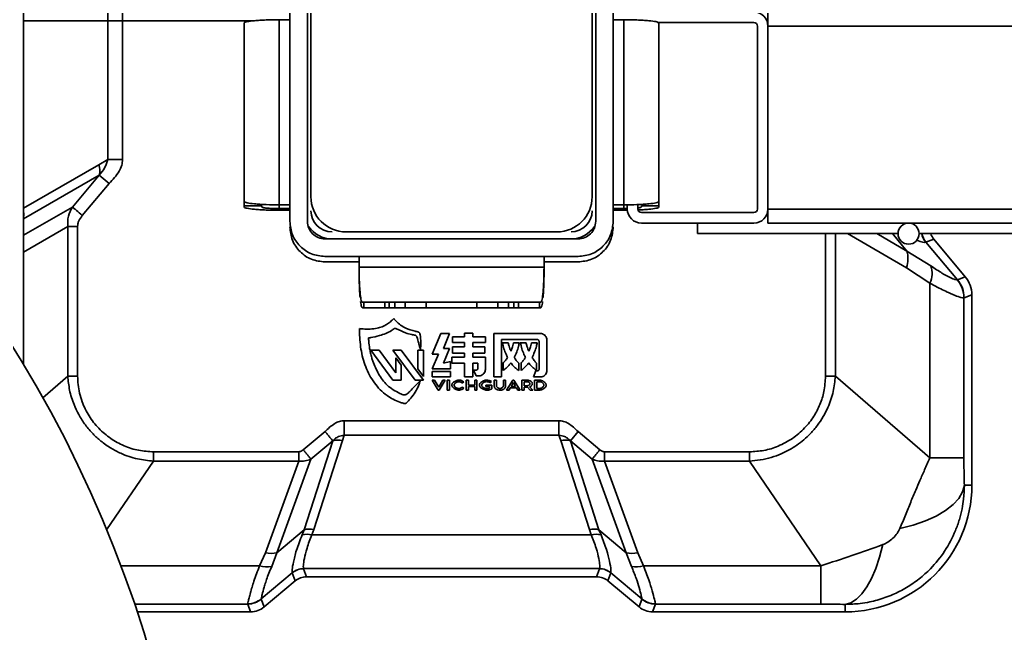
# Model space of a CAD drawing. Header units: millimetres. Extents: x 0 to 420, y 0 to 297.
# Drawn here: x 286.312 to 287.713, y 150.262 to 151.134 of the extents above; entities that cross this region are included whole.
import ezdxf

# ---------------------------------------------------------------- set-up
doc = ezdxf.new("R2010")
doc.units = ezdxf.units.MM

msp = doc.modelspace()

# ---------------------------------------------------------------- linework, layer by layer
at = {"color": 7, "linetype": 'Continuous', "lineweight": 35}
for p, q in [((286.317, 151.4649), (286.317, 150.6436)), ((286.6957, 150.8472), (286.6957, 151.4172)), ((286.7207, 151.4172), (286.7207, 150.8472)), ((287.1307, 151.4172), (287.1307, 150.8472)), ((287.1557, 151.4172), (287.1557, 150.8472)), ((286.7257, 151.3822), (286.7257, 150.8822)), ((287.1257, 150.8822), (287.1257, 151.3822)), ((286.437, 151.3292), (286.437, 151.1322)), ((286.4579, 151.3292), (286.4579, 151.1322)), ((287.3757, 151.1247), (287.3757, 151.1447)), ((286.317, 151.1322), (286.437, 151.1322)), ((286.437, 151.1322), (286.317, 151.1322)), ((286.437, 151.1322), (286.437, 150.9352)), ((286.437, 151.1322), (286.4579, 151.1322)), ((286.4579, 151.1322), (286.437, 151.1322)), ((286.4579, 151.1322), (286.4579, 150.9352)), ((286.6441, 151.1322), (286.4579, 151.1322)), ((286.4579, 151.1322), (286.6441, 151.1322)), ((286.6807, 150.8707), (286.6807, 151.1337)), ((286.6807, 151.1337), (286.6957, 151.1337)), ((287.1707, 151.1337), (287.1557, 151.1337)), ((287.1707, 151.1337), (287.1707, 150.8707)), ((287.3557, 151.1297), (287.2184, 151.1297)), ((287.3757, 151.1322), (287.3743, 151.1322)), ((287.3743, 151.1322), (287.3757, 151.1322)), ((286.6307, 151.1291), (286.6307, 150.8753)), ((287.2207, 150.8753), (287.2207, 151.1291)), ((287.3607, 150.8647), (287.3607, 151.1247)), ((287.3757, 150.8647), (287.3757, 151.1247)), ((291.9757, 151.1247), (287.3757, 151.1247)), ((287.3757, 150.8647), (287.3757, 151.1247)), ((286.4241, 150.9277), (286.437, 150.9352)), ((286.4579, 150.9352), (286.437, 150.9352)), ((286.317, 150.8659), (286.4241, 150.9277)), ((286.4245, 150.9128), (286.317, 150.8508)), ((286.4245, 150.9128), (286.3864, 150.8675)), ((286.4387, 150.9009), (286.4245, 150.9128)), ((286.4387, 150.9009), (286.4006, 150.8556)), ((286.3864, 150.8675), (286.317, 150.8275)), ((286.6307, 150.8694), (286.6307, 150.8753)), ((286.6557, 150.8694), (286.6307, 150.8694)), ((286.6307, 150.8676), (286.6307, 150.8694)), ((286.6557, 150.8694), (286.6557, 150.8676)), ((286.6807, 150.8707), (286.6957, 150.8707)), ((286.6807, 150.8653), (286.6807, 150.8707)), ((286.6807, 150.8653), (286.6957, 150.8653)), ((286.6807, 150.863), (286.6957, 150.863)), ((287.1707, 150.8707), (287.1557, 150.8707)), ((287.1707, 150.8653), (287.1557, 150.8653)), ((287.1707, 150.863), (287.1557, 150.863)), ((287.1707, 150.8707), (287.1707, 150.8653)), ((287.1707, 150.8653), (287.176, 150.8653)), ((287.1761, 150.863), (287.1707, 150.863)), ((287.1757, 150.8708), (287.1757, 150.8647)), ((287.1907, 150.8711), (287.1907, 150.8647)), ((287.2207, 150.8694), (287.1957, 150.8694)), ((287.1957, 150.8676), (287.1957, 150.8694)), ((287.2207, 150.8753), (287.2207, 150.8694)), ((287.2207, 150.8694), (287.2207, 150.8676)), ((291.9757, 150.8647), (287.3757, 150.8647)), ((287.3757, 150.8447), (287.3757, 150.8647)), ((287.1957, 150.8597), (287.3557, 150.8597)), ((287.3757, 150.8597), (287.3751, 150.8597)), ((286.3799, 150.8396), (286.317, 150.8033)), ((286.3799, 150.8396), (286.3799, 150.6271)), ((286.3939, 150.8396), (286.3799, 150.8396)), ((286.3939, 150.8396), (286.3939, 150.6271)), ((287.1957, 150.8447), (287.3557, 150.8447)), ((287.2757, 150.8447), (287.2757, 150.8297)), ((291.9757, 150.8447), (287.3757, 150.8447)), ((286.7457, 150.8222), (287.1057, 150.8222)), ((286.7757, 150.8322), (287.0757, 150.8322)), ((287.2757, 150.8297), (287.5607, 150.8297)), ((287.4576, 150.6271), (287.4576, 150.8297)), ((287.4716, 150.6271), (287.4716, 150.8297)), ((287.4889, 150.8297), (287.5728, 150.7812)), ((287.5733, 150.805), (287.5306, 150.8297)), ((287.5526, 150.8297), (287.5733, 150.805)), ((287.5907, 150.8297), (287.7607, 150.8297)), ((287.6116, 150.8217), (287.6004, 150.8176)), ((287.6564, 150.7683), (287.6116, 150.8217)), ((287.6004, 150.8176), (287.6, 150.8174)), ((287.6452, 150.7642), (287.6004, 150.8176)), ((287.1057, 150.7972), (286.7457, 150.7972)), ((286.7942, 150.7822), (286.7942, 150.7972)), ((287.0572, 150.7822), (287.0572, 150.7972)), ((287.5733, 150.805), (287.6075, 150.7839)), ((286.7457, 150.7894), (286.7942, 150.7894)), ((287.0572, 150.7822), (286.7942, 150.7822)), ((287.0572, 150.7894), (287.1057, 150.7894)), ((287.0573, 150.7744), (287.0573, 150.7894)), ((287.606, 150.7593), (287.5728, 150.7812)), ((286.7943, 150.7744), (286.7943, 150.7768)), ((287.6564, 150.7683), (287.6452, 150.7642)), ((287.606, 150.511), (287.606, 150.7593)), ((287.645, 150.7641), (287.6452, 150.7642)), ((287.6546, 150.7386), (287.6544, 150.7384)), ((287.6544, 150.7384), (287.6544, 150.511)), ((287.6546, 150.7386), (287.6657, 150.7426)), ((287.6657, 150.4722), (287.6657, 150.7426)), ((286.7988, 150.7322), (287.0526, 150.7322)), ((286.8008, 150.7244), (286.7989, 150.7244)), ((286.8008, 150.7244), (286.8008, 150.7322)), ((286.8306, 150.7244), (286.8008, 150.7244)), ((286.8306, 150.7322), (286.8306, 150.7244)), ((286.8306, 150.7244), (286.8372, 150.7244)), ((286.8372, 150.7322), (286.8372, 150.7244)), ((286.8372, 150.7244), (286.845, 150.7244)), ((286.845, 150.7322), (286.845, 150.7244)), ((286.845, 150.7322), (286.845, 150.7244)), ((286.845, 150.7244), (286.8599, 150.7244)), ((286.845, 150.7244), (286.845, 150.7244)), ((286.8599, 150.7244), (286.8599, 150.7322)), ((286.8898, 150.7244), (286.8599, 150.7244)), ((286.8898, 150.7322), (286.8898, 150.7244)), ((286.8898, 150.7244), (286.9618, 150.7244)), ((286.9618, 150.7244), (286.9618, 150.7322)), ((286.9917, 150.7244), (286.9618, 150.7244)), ((286.9917, 150.7322), (286.9917, 150.7244)), ((286.9917, 150.7244), (287.0066, 150.7244)), ((287.0066, 150.7244), (287.0066, 150.7322)), ((287.0066, 150.7244), (287.0066, 150.7322)), ((287.0066, 150.7244), (287.0066, 150.7244)), ((287.0066, 150.7244), (287.0144, 150.7244)), ((287.0144, 150.7322), (287.0144, 150.7244)), ((287.0144, 150.7244), (287.0209, 150.7244)), ((287.0209, 150.7244), (287.0209, 150.7322)), ((287.0508, 150.7244), (287.0209, 150.7244)), ((287.0508, 150.7322), (287.0508, 150.7244)), ((287.0527, 150.7244), (287.0508, 150.7244)), ((286.8983, 150.6585), (286.9103, 150.6876)), ((286.9103, 150.6876), (286.923, 150.6876)), ((286.923, 150.6876), (286.9141, 150.6663)), ((286.927, 150.6748), (286.927, 150.6832)), ((286.927, 150.6832), (286.944, 150.6832)), ((286.944, 150.6881), (286.9559, 150.6881)), ((286.944, 150.6832), (286.944, 150.6881)), ((286.9559, 150.6881), (286.9559, 150.6832)), ((286.9559, 150.6832), (286.9739, 150.6832)), ((286.9739, 150.6832), (286.9739, 150.6748)), ((286.9859, 150.6878), (287.0518, 150.6878)), ((286.9859, 150.626), (286.9859, 150.6878)), ((286.944, 150.6748), (286.927, 150.6748)), ((286.9271, 150.6687), (286.944, 150.6687)), ((286.9271, 150.66), (286.9271, 150.6687)), ((286.944, 150.6687), (286.944, 150.6748)), ((286.9559, 150.6748), (286.9559, 150.6687)), ((286.9739, 150.6748), (286.9559, 150.6748)), ((286.9559, 150.6687), (286.973, 150.6687)), ((286.973, 150.6687), (286.973, 150.66)), ((286.9969, 150.6793), (286.9969, 150.626)), ((287.0474, 150.6793), (286.9969, 150.6793)), ((286.9981, 150.6746), (287.0063, 150.6746)), ((287.0139, 150.6746), (287.0222, 150.6746)), ((287.0235, 150.6746), (287.0318, 150.6746)), ((287.0394, 150.6746), (287.0475, 150.6746)), ((287.0502, 150.6371), (287.0502, 150.6766)), ((287.0613, 150.6784), (287.0613, 150.6353)), ((286.8108, 150.664), (286.8226, 150.664)), ((286.8424, 150.6214), (286.8108, 150.664)), ((286.8226, 150.664), (286.8463, 150.6321)), ((286.8424, 150.664), (286.8542, 150.664)), ((286.8739, 150.6214), (286.8424, 150.664)), ((286.8463, 150.6534), (286.8542, 150.6427)), ((286.8463, 150.6321), (286.8463, 150.6534)), ((286.8542, 150.664), (286.8858, 150.6214)), ((286.8779, 150.664), (286.8858, 150.664)), ((286.8779, 150.6374), (286.8779, 150.664)), ((286.8858, 150.664), (286.8858, 150.6268)), ((286.9072, 150.6585), (286.8983, 150.6585)), ((286.8983, 150.6377), (286.9072, 150.6585)), ((286.9226, 150.6663), (286.9141, 150.6455)), ((286.9141, 150.6663), (286.9226, 150.6663)), ((286.9262, 150.6542), (286.944, 150.6542)), ((286.9262, 150.6458), (286.9262, 150.6542)), ((286.944, 150.66), (286.9271, 150.66)), ((286.944, 150.6542), (286.944, 150.66)), ((286.9559, 150.66), (286.9559, 150.6542)), ((286.973, 150.66), (286.9559, 150.66)), ((286.9559, 150.6542), (286.9739, 150.6542)), ((286.9739, 150.6542), (286.9739, 150.6368)), ((286.8542, 150.6427), (286.8542, 150.6214)), ((286.9141, 150.6455), (286.9243, 150.6479)), ((286.9243, 150.6479), (286.9243, 150.6377)), ((286.944, 150.6458), (286.9262, 150.6458)), ((286.944, 150.626), (286.944, 150.6458)), ((286.9559, 150.6458), (286.9559, 150.626)), ((286.9632, 150.6458), (286.9559, 150.6458)), ((286.9632, 150.6382), (286.9632, 150.6458)), ((286.999, 150.6353), (286.999, 150.6455)), ((287.0212, 150.6455), (287.0212, 150.6353)), ((287.0245, 150.6353), (287.0245, 150.6455)), ((287.0467, 150.6455), (287.0467, 150.6353)), ((286.3799, 150.6271), (286.3444, 150.5965)), ((286.3939, 150.6271), (286.3799, 150.6271)), ((286.8858, 150.6268), (286.8779, 150.6374)), ((286.9243, 150.6377), (286.8983, 150.6377)), ((286.8983, 150.6336), (286.9243, 150.6336)), ((286.8983, 150.626), (286.8983, 150.6336)), ((286.9243, 150.626), (286.8983, 150.626)), ((286.9243, 150.6336), (286.9243, 150.626)), ((286.9559, 150.626), (286.944, 150.626)), ((286.9571, 150.6358), (286.9605, 150.6358)), ((286.9608, 150.6274), (286.9571, 150.6358)), ((286.9645, 150.6274), (286.9608, 150.6274)), ((286.9969, 150.626), (286.9859, 150.626)), ((287.0421, 150.626), (287.0456, 150.6345)), ((287.0518, 150.626), (287.0421, 150.626)), ((287.0456, 150.6345), (287.0474, 150.6345)), ((287.4576, 150.6271), (287.4716, 150.6271)), ((287.4716, 150.6271), (287.606, 150.511)), ((286.8542, 150.6214), (286.8424, 150.6214)), ((286.8858, 150.6214), (286.8739, 150.6214)), ((286.898, 150.6214), (286.9016, 150.6214)), ((286.9067, 150.6074), (286.898, 150.6214)), ((286.9016, 150.6214), (286.9074, 150.6115)), ((286.9074, 150.6115), (286.9133, 150.6214)), ((286.9168, 150.6214), (286.9082, 150.6074)), ((286.9133, 150.6214), (286.9168, 150.6214)), ((286.9194, 150.6214), (286.9227, 150.6214)), ((286.9194, 150.6074), (286.9194, 150.6214)), ((286.9227, 150.6214), (286.9227, 150.6074)), ((286.9434, 150.6189), (286.9409, 150.6173)), ((286.9409, 150.6115), (286.9434, 150.61)), ((286.9464, 150.6214), (286.9496, 150.6214)), ((286.9464, 150.6074), (286.9464, 150.6214)), ((286.9496, 150.6214), (286.9496, 150.6145)), ((286.9496, 150.6145), (286.9588, 150.6145)), ((286.9496, 150.6124), (286.9496, 150.6074)), ((286.9588, 150.6124), (286.9496, 150.6124)), ((286.9588, 150.6214), (286.9619, 150.6214)), ((286.9588, 150.6145), (286.9588, 150.6214)), ((286.9588, 150.6074), (286.9588, 150.6124)), ((286.9619, 150.6214), (286.9619, 150.6074)), ((286.9746, 150.6143), (286.9831, 150.6143)), ((286.9746, 150.6123), (286.9746, 150.6143)), ((286.9798, 150.6123), (286.9746, 150.6123)), ((286.9798, 150.6105), (286.9798, 150.6123)), ((286.9824, 150.6195), (286.9804, 150.6179)), ((286.9831, 150.6143), (286.9831, 150.6093)), ((286.9865, 150.6214), (286.9896, 150.6214)), ((286.9865, 150.6131), (286.9865, 150.6214)), ((286.9896, 150.6214), (286.9896, 150.6136)), ((286.9994, 150.6214), (287.0025, 150.6214)), ((286.9994, 150.6136), (286.9994, 150.6214)), ((287.0025, 150.6214), (287.0025, 150.6131)), ((287.004, 150.6074), (287.0128, 150.6214)), ((287.0092, 150.6105), (287.0075, 150.6074)), ((287.018, 150.6105), (287.0092, 150.6105)), ((287.0104, 150.6125), (287.0136, 150.618)), ((287.0168, 150.6125), (287.0104, 150.6125)), ((287.0128, 150.6214), (287.0145, 150.6214)), ((287.0136, 150.618), (287.0168, 150.6125)), ((287.0145, 150.6214), (287.0232, 150.6074)), ((287.0198, 150.6074), (287.018, 150.6105)), ((287.0256, 150.6214), (287.0336, 150.6214)), ((287.0256, 150.6074), (287.0256, 150.6214)), ((287.0288, 150.6133), (287.0288, 150.6193)), ((287.0288, 150.6193), (287.0331, 150.6193)), ((287.0325, 150.6133), (287.0288, 150.6133)), ((287.0288, 150.6113), (287.0288, 150.6074)), ((287.0327, 150.6113), (287.0288, 150.6113)), ((287.0373, 150.6074), (287.0335, 150.6113)), ((287.0368, 150.6118), (287.0412, 150.6074)), ((287.0439, 150.6214), (287.0509, 150.6214)), ((287.0439, 150.6074), (287.0439, 150.6214)), ((287.047, 150.6192), (287.0509, 150.6192)), ((287.047, 150.6096), (287.047, 150.6192)), ((286.9082, 150.6074), (286.9067, 150.6074)), ((286.9227, 150.6074), (286.9194, 150.6074)), ((286.9496, 150.6074), (286.9464, 150.6074)), ((286.9619, 150.6074), (286.9588, 150.6074)), ((287.0075, 150.6074), (287.004, 150.6074)), ((287.0232, 150.6074), (287.0198, 150.6074)), ((287.0288, 150.6074), (287.0256, 150.6074)), ((287.0412, 150.6074), (287.0373, 150.6074)), ((287.0515, 150.6074), (287.0439, 150.6074)), ((287.0512, 150.6096), (287.047, 150.6096)), ((286.773, 150.5639), (286.773, 150.5435)), ((286.773, 150.5639), (287.0785, 150.5639)), ((287.0785, 150.5639), (287.0785, 150.5435)), ((286.7148, 150.5224), (286.7458, 150.5484)), ((286.773, 150.5435), (286.7705, 150.5358)), ((286.773, 150.5435), (287.0785, 150.5435)), ((287.081, 150.5358), (287.0785, 150.5435)), ((287.1057, 150.5484), (287.0947, 150.5353)), ((287.1057, 150.5484), (287.1367, 150.5224)), ((286.7161, 150.4088), (286.7568, 150.5353)), ((286.7258, 150.5093), (286.7568, 150.5353)), ((286.7705, 150.5358), (286.7298, 150.4093)), ((287.1217, 150.4093), (287.081, 150.5358)), ((287.0947, 150.5353), (287.1257, 150.5093)), ((287.1354, 150.4088), (287.0947, 150.5353)), ((286.5019, 150.5197), (286.5019, 150.5065)), ((286.5019, 150.5197), (286.7083, 150.5197)), ((286.7083, 150.5065), (286.7083, 150.5197)), ((287.1431, 150.5197), (287.3496, 150.5197)), ((287.3496, 150.5197), (287.3496, 150.5065)), ((286.5019, 150.5065), (286.4352, 150.4087)), ((286.5019, 150.5065), (286.7083, 150.5065)), ((286.6609, 150.3762), (286.7083, 150.5065)), ((286.7258, 150.5093), (286.6774, 150.3763)), ((287.1257, 150.5093), (287.1741, 150.3763)), ((287.1431, 150.5065), (287.3496, 150.5065)), ((287.1431, 150.5065), (287.1906, 150.3762)), ((287.3496, 150.5065), (287.4511, 150.3576)), ((287.606, 150.511), (287.6544, 150.511)), ((287.6551, 150.4722), (287.6657, 150.4722)), ((286.6774, 150.3763), (286.7161, 150.4088)), ((286.7132, 150.4015), (286.7161, 150.4088)), ((286.7298, 150.4093), (286.7272, 150.4018)), ((286.7272, 150.4018), (287.1243, 150.4018)), ((287.1243, 150.4018), (287.1217, 150.4093)), ((287.1741, 150.3763), (287.1354, 150.4088)), ((287.1354, 150.4088), (287.1383, 150.4015)), ((286.6527, 150.3576), (286.6609, 150.3762)), ((286.6774, 150.3763), (286.67, 150.3568)), ((287.1741, 150.3763), (287.1815, 150.3568)), ((287.1906, 150.3762), (287.1988, 150.3576)), ((286.4553, 150.3576), (286.6527, 150.3576)), ((286.655, 150.3106), (286.6992, 150.3477)), ((286.6992, 150.3477), (286.6992, 150.3478)), ((286.7034, 150.3363), (286.6992, 150.3477)), ((286.7152, 150.3536), (287.1363, 150.3536)), ((286.7152, 150.3536), (286.7153, 150.3535)), ((286.7194, 150.3422), (286.7153, 150.3535)), ((287.1321, 150.3422), (287.1362, 150.3535)), ((287.1363, 150.3536), (287.1362, 150.3535)), ((287.1481, 150.3363), (287.1523, 150.3477)), ((287.1523, 150.3478), (287.1523, 150.3477)), ((287.1523, 150.3477), (287.1964, 150.3106)), ((287.1988, 150.3576), (287.4511, 150.3576)), ((287.4511, 150.3576), (287.4511, 150.3033)), ((286.6591, 150.2992), (286.7034, 150.3363)), ((286.7194, 150.3422), (287.1321, 150.3422)), ((287.1481, 150.3363), (287.1924, 150.2992)), ((286.6358, 150.3033), (286.4747, 150.3033)), ((286.6358, 150.3033), (286.6358, 150.3037)), ((286.6358, 150.3033), (286.6398, 150.2922)), ((286.655, 150.3103), (286.655, 150.3106)), ((286.6591, 150.2992), (286.655, 150.3103)), ((287.1964, 150.3103), (287.1924, 150.2992)), ((287.1964, 150.3106), (287.1964, 150.3103)), ((287.2157, 150.3033), (287.2116, 150.2922)), ((287.2157, 150.3037), (287.2157, 150.3033)), ((287.4511, 150.3033), (287.2157, 150.3033)), ((287.4857, 150.3028), (287.4857, 150.2922)), ((286.4784, 150.2922), (286.6398, 150.2922)), ((287.2116, 150.2922), (287.4857, 150.2922))]:
    msp.add_line(p, q, dxfattribs=at)
at = {"color": 7, "linetype": 'Continuous', "lineweight": 35, "flags": 128}
for points in [[(286.4006, 150.8556), (286.3984, 150.8575), (286.3961, 150.8594), (286.394, 150.8611), (286.3921, 150.8628), (286.3903, 150.8643), (286.3887, 150.8656), (286.3874, 150.8667), (286.3864, 150.8675)], [(287.5634, 150.4105), (287.5823, 150.4155), (287.5997, 150.4215), (287.6151, 150.4284), (287.6283, 150.4362), (287.6391, 150.4446), (287.6472, 150.4535), (287.6526, 150.4627), (287.6551, 150.4722)], [(287.5389, 150.3877), (287.5343, 150.3701), (287.529, 150.354), (287.523, 150.3398), (287.5163, 150.3276), (287.5091, 150.3176), (287.5015, 150.3101), (287.4937, 150.3051), (287.4857, 150.3028)]]:
    msp.add_lwpolyline(points, dxfattribs=at)
at = {"color": 7, "linetype": 'Continuous', "lineweight": 35}
for centre, radius in [((284.817, 149.7422), 1.75), ((287.5757, 150.8297), 0.015)]:
    msp.add_circle(centre, radius, dxfattribs=at)
for centre, radius, start, end in [((287.3557, 151.1247), 0.02, 0, 90), ((287.3557, 151.1247), 0.005, 0, 90), ((286.4004, 150.9198), 0.0251, 343.9657, 18.5164), ((286.7757, 150.8822), 0.05, 180, 270), ((287.0757, 150.8822), 0.05, 270, 0), ((287.1957, 150.8647), 0.02, 180, 270), ((287.1957, 150.8647), 0.005, 180, 270), ((287.3557, 150.8647), 0.005, 270, 0), ((287.3557, 150.8647), 0.02, 270, 0), ((286.2924, 150.8569), 0.0249, 353.0791, 6.9209), ((286.7557, 150.8622), 0.03, 180, 270), ((287.0957, 150.8622), 0.03, 270, 0), ((286.7557, 150.8622), 0.04, 213.7414, 270), ((287.0957, 150.8622), 0.04, 270, 326.2743), ((287.6192, 150.8335), 0.025, 188.7641, 220.0266), ((287.6196, 150.8337), 0.025, 189.334, 219.9411), ((287.5347, 150.794), 0.0401, 341.4836, 16.0343), ((287.5737, 150.7736), 0.0354, 336.1372, 16.9623), ((287.6143, 150.7383), 0.0401, 0.1269, 39.9924), ((287.6145, 150.7385), 0.0401, 0.0586, 39.9414), ((286.7649, 150.5062), 0.0302, 79.2033, 105.5504), ((287.0866, 150.5062), 0.0302, 74.4498, 100.7965), ((287.4857, 150.4722), 0.18, 270, 0), ((286.7208, 150.3733), 0.0292, 77.3355, 105.0062), ((286.7242, 150.3797), 0.0302, 79.2034, 105.5503), ((287.1273, 150.3797), 0.0302, 74.4497, 100.7966), ((287.1307, 150.3733), 0.0292, 74.9938, 102.6645), ((286.6689, 150.4116), 0.0363, 257.3368, 283.5701), ((287.1826, 150.4116), 0.0363, 256.4299, 282.6632), ((286.6628, 150.389), 0.033, 252.1572, 282.5019), ((286.7153, 150.3286), 0.025, 90.0933, 129.9643), ((286.7153, 150.3285), 0.025, 90.0586, 129.9414), ((287.1362, 150.3285), 0.025, 50.0586, 89.9414), ((287.1362, 150.3286), 0.025, 50.0357, 89.9067), ((287.1886, 150.389), 0.033, 257.4981, 287.8428), ((286.6359, 150.3337), 0.03, 269.859, 309.7499), ((286.6358, 150.3333), 0.03, 270.0586, 309.9414), ((287.2156, 150.3337), 0.03, 230.2501, 270.141), ((287.2157, 150.3333), 0.03, 230.0586, 269.9414)]:
    msp.add_arc(centre, radius, start, end, dxfattribs=at)
for centre, major_axis, start_param, end_param in [((287.6308, 150.8378), (0.0235, 0.0086), 3.122637, 3.49016), ((287.6257, 150.7426), (-0.0376, -0.0137), 2.793026, 3.49016), ((286.7194, 150.3171), (-0.0086, 0.0235), 5.934618, 6.631752), ((287.132, 150.3171), (-0.0086, -0.0235), 2.793026, 3.49016), ((286.6398, 150.3222), (-0.0103, 0.0282), 2.793026, 3.49016), ((287.2117, 150.3222), (-0.0103, -0.0282), 5.934618, 6.631752)]:
    msp.add_ellipse(centre, major_axis=major_axis, ratio=0.998448, start_param=start_param, end_param=end_param, dxfattribs=at)
for points, knots in [([(286.6807, 151.1337), (286.6744, 151.1336), (286.6646, 151.1335), (286.653, 151.1329), (286.6431, 151.1322), (286.636, 151.1312), (286.6315, 151.1301), (286.631, 151.1294), (286.6307, 151.1291)], [0, 0, 0, 0, 0.242279, 0.369202, 0.49965, 0.729414, 0.842683, 1, 1, 1, 1]), ([(287.2184, 151.1304), (287.2178, 151.1306), (287.2153, 151.1313), (287.2083, 151.1322), (287.1985, 151.1329), (287.1868, 151.1335), (287.1771, 151.1336), (287.1707, 151.1337)], [0, 0, 0, 0, 0.099783, 0.383349, 0.544339, 0.700981, 1, 1, 1, 1]), ([(286.437, 150.9352), (286.4358, 150.9313), (286.4333, 150.923), (286.4275, 150.9164), (286.4245, 150.9128)], [0, 0, 0, 0, 0.462726, 1, 1, 1, 1]), ([(286.4579, 150.9352), (286.4576, 150.9323), (286.4571, 150.9264), (286.4512, 150.9141), (286.4438, 150.9064), (286.4387, 150.9009)], [0, 0, 0, 0, 0.211639, 0.442849, 1, 1, 1, 1]), ([(286.3864, 150.8675), (286.3841, 150.8633), (286.3795, 150.8547), (286.3798, 150.8447), (286.3799, 150.8396)], [0, 0, 0, 0, 0.4923968, 1, 1, 1, 1]), ([(286.6307, 150.8753), (286.631, 150.8749), (286.6315, 150.8743), (286.636, 150.8731), (286.6431, 150.8721), (286.653, 150.8714), (286.6646, 150.8708), (286.6744, 150.8707), (286.6807, 150.8707)], [0, 0, 0, 0, 0.157309, 0.270586, 0.50035, 0.630794, 0.757716, 1, 1, 1, 1]), ([(286.6807, 150.863), (286.6744, 150.863), (286.6646, 150.8631), (286.653, 150.8637), (286.6431, 150.8644), (286.636, 150.8654), (286.6315, 150.8665), (286.631, 150.8672), (286.6307, 150.8676)], [0, 0, 0, 0, 0.242279, 0.369202, 0.49965, 0.729414, 0.842683, 1, 1, 1, 1]), ([(286.6807, 150.8653), (286.679, 150.8653), (286.6754, 150.8653), (286.6692, 150.8655), (286.6626, 150.8659), (286.6582, 150.8665), (286.656, 150.8671), (286.6558, 150.8674), (286.6557, 150.8676)], [0, 0, 0, 0, 0.136032, 0.270246, 0.499713, 0.729394, 0.863749, 1, 1, 1, 1]), ([(287.1707, 150.8707), (287.1771, 150.8707), (287.1868, 150.8708), (287.1985, 150.8714), (287.2084, 150.8721), (287.2155, 150.8731), (287.22, 150.8743), (287.2205, 150.8749), (287.2207, 150.8753)], [0, 0, 0, 0, 0.242279, 0.369202, 0.49965, 0.729414, 0.842683, 1, 1, 1, 1]), ([(287.2207, 150.8676), (287.2205, 150.8672), (287.22, 150.8665), (287.2155, 150.8654), (287.2084, 150.8644), (287.199, 150.8637), (287.1935, 150.8635), (287.191, 150.8634)], [0, 0, 0, 0, 0.214174, 0.368399, 0.681219, 0.858817, 1, 1, 1, 1]), ([(287.1912, 150.8663), (287.1921, 150.8664), (287.1938, 150.8666), (287.1953, 150.867), (287.1956, 150.8674), (287.1957, 150.8676)], [0, 0, 0, 0, 0.278825, 0.577051, 1, 1, 1, 1]), ([(286.4006, 150.8556), (286.3988, 150.8531), (286.3961, 150.8495), (286.3942, 150.8439), (286.394, 150.841), (286.3939, 150.8396)], [0, 0, 0, 0, 0.5155101, 0.7674046, 1, 1, 1, 1]), ([(287.6, 150.8174), (287.5991, 150.8171), (287.5974, 150.8166), (287.5906, 150.8193), (287.5873, 150.8206)], [0, 0, 0, 0, 0.517969, 1, 1, 1, 1]), ([(286.7942, 150.7822), (286.7943, 150.7758), (286.7944, 150.7661), (286.7949, 150.7544), (286.7957, 150.7445), (286.7966, 150.7374), (286.7978, 150.7329), (286.7984, 150.7324), (286.7988, 150.7322)], [0, 0, 0, 0, 0.242279, 0.369203, 0.49965, 0.729414, 0.842683, 1, 1, 1, 1]), ([(287.0526, 150.7322), (287.053, 150.7324), (287.0536, 150.7329), (287.0548, 150.7374), (287.0557, 150.7445), (287.0564, 150.7544), (287.057, 150.7661), (287.0571, 150.7758), (287.0572, 150.7822)], [0, 0, 0, 0, 0.157309, 0.270586, 0.50035, 0.630794, 0.757716, 1, 1, 1, 1]), ([(287.6075, 150.7839), (287.613, 150.7802), (287.6236, 150.7731), (287.6349, 150.7671), (287.6426, 150.7639), (287.6442, 150.764), (287.645, 150.7641)], [0, 0, 0, 0, 0.270175, 0.525289, 0.759332, 1, 1, 1, 1]), ([(286.7956, 150.7391), (286.7954, 150.7416), (286.795, 150.7466), (286.7945, 150.7584), (286.7944, 150.7681), (286.7943, 150.7744)], [0, 0, 0, 0, 0.261071, 0.515092, 1, 1, 1, 1]), ([(287.0573, 150.7744), (287.0572, 150.7681), (287.0571, 150.7584), (287.0565, 150.7466), (287.0561, 150.7416), (287.0559, 150.7391)], [0, 0, 0, 0, 0.484898, 0.738922, 1, 1, 1, 1]), ([(287.6544, 150.7384), (287.6533, 150.7384), (287.6513, 150.7383), (287.6415, 150.7418), (287.6269, 150.7482), (287.6131, 150.7555), (287.606, 150.7593)], [0, 0, 0, 0, 0.2394527, 0.4731299, 0.7287922, 1, 1, 1, 1]), ([(286.7989, 150.7244), (286.7985, 150.7248), (286.7979, 150.7253), (286.797, 150.7282), (286.7966, 150.7316), (286.7964, 150.7331)], [0, 0, 0, 0, 0.4294624, 0.7387172, 1, 1, 1, 1]), ([(287.0551, 150.7331), (287.055, 150.7316), (287.0546, 150.7282), (287.0537, 150.7253), (287.0531, 150.7248), (287.0527, 150.7244)], [0, 0, 0, 0, 0.262755, 0.571371, 1, 1, 1, 1]), ([(286.7949, 150.6947), (286.7966, 150.6945), (286.8049, 150.6938), (286.8159, 150.694), (286.8291, 150.6979), (286.8372, 150.7026), (286.8419, 150.7075), (286.8434, 150.709)], [0, 0, 0, 0, 0.095059, 0.477947, 0.614031, 0.878763, 1, 1, 1, 1]), ([(286.8434, 150.709), (286.8445, 150.7078), (286.8493, 150.7022), (286.8593, 150.6949), (286.8693, 150.6922), (286.8738, 150.691)], [0, 0, 0, 0, 0.1389856, 0.6119172, 1, 1, 1, 1]), ([(286.7947, 150.6922), (286.7947, 150.6924), (286.7947, 150.6928), (286.7948, 150.6936), (286.7949, 150.6943), (286.7949, 150.6947)], [0, 0, 0, 0, 0.252501, 0.504816, 1, 1, 1, 1]), ([(286.8443, 150.6947), (286.843, 150.6937), (286.8392, 150.691), (286.8321, 150.6876), (286.8221, 150.6843), (286.8149, 150.6828), (286.8107, 150.6819)], [0, 0, 0, 0, 0.137822, 0.39048, 0.642641, 1, 1, 1, 1]), ([(286.8475, 150.6946), (286.847, 150.6947), (286.8462, 150.695), (286.8453, 150.695), (286.8447, 150.6949), (286.8445, 150.6948), (286.8443, 150.6947)], [0, 0, 0, 0, 0.465921, 0.719479, 0.884635, 1, 1, 1, 1]), ([(286.8567, 150.5886), (286.8551, 150.5892), (286.8471, 150.5918), (286.8319, 150.5997), (286.8179, 150.614), (286.8088, 150.6286), (286.8034, 150.6405), (286.7994, 150.6529), (286.7957, 150.6701), (286.7951, 150.6833), (286.7947, 150.6922)], [0, 0, 0, 0, 0.0386496, 0.194338, 0.3927059, 0.4931491, 0.5935436, 0.6938955, 0.7942112, 1, 1, 1, 1]), ([(286.8107, 150.6819), (286.8103, 150.6819), (286.8095, 150.6817), (286.8085, 150.6816), (286.8079, 150.6815), (286.8076, 150.6815)], [0, 0, 0, 0, 0.400257, 0.699592, 1, 1, 1, 1]), ([(286.8076, 150.6815), (286.8077, 150.6799), (286.8081, 150.6749), (286.8089, 150.6676), (286.8104, 150.6599), (286.8116, 150.6555), (286.8122, 150.6533)], [0, 0, 0, 0, 0.174669, 0.524102, 0.761562, 1, 1, 1, 1]), ([(286.8741, 150.6855), (286.8724, 150.6856), (286.8677, 150.6862), (286.8587, 150.6892), (286.8517, 150.6925), (286.8475, 150.6946)], [0, 0, 0, 0, 0.177002, 0.501951, 1, 1, 1, 1]), ([(286.8738, 150.691), (286.8755, 150.6908), (286.8776, 150.6905), (286.8797, 150.6892), (286.8807, 150.6879), (286.8817, 150.6832), (286.8821, 150.6753), (286.8818, 150.6681), (286.8817, 150.6644)], [0, 0, 0, 0, 0.160025, 0.196998, 0.234195, 0.311686, 0.649476, 1, 1, 1, 1]), ([(286.8764, 150.6829), (286.8762, 150.6833), (286.8758, 150.6841), (286.8751, 150.6849), (286.8745, 150.6854), (286.8742, 150.6854), (286.8741, 150.6855)], [0, 0, 0, 0, 0.414045, 0.74912, 0.885678, 1, 1, 1, 1]), ([(286.8817, 150.6644), (286.8812, 150.666), (286.8803, 150.6692), (286.8786, 150.6754), (286.8773, 150.6799), (286.8764, 150.6829)], [0, 0, 0, 0, 0.261065, 0.522123, 1, 1, 1, 1]), ([(287.0518, 150.6878), (287.0529, 150.6877), (287.0551, 150.6875), (287.0579, 150.6858), (287.06, 150.6834), (287.0611, 150.6807), (287.0612, 150.679), (287.0613, 150.6784)], [0, 0, 0, 0, 0.220827, 0.440436, 0.651052, 0.864309, 1, 1, 1, 1]), ([(287.0054, 150.6537), (287.0047, 150.6552), (287.0028, 150.6592), (287.0001, 150.6662), (286.9988, 150.6718), (286.9981, 150.6746)], [0, 0, 0, 0, 0.225098, 0.610129, 1, 1, 1, 1]), ([(287.0063, 150.6746), (287.0067, 150.6729), (287.0073, 150.6701), (287.0088, 150.6661), (287.0097, 150.6638), (287.0102, 150.6626)], [0, 0, 0, 0, 0.397021, 0.698347, 1, 1, 1, 1]), ([(287.0102, 150.6626), (287.0108, 150.6641), (287.0118, 150.6669), (287.0132, 150.6708), (287.0137, 150.6733), (287.0139, 150.6746)], [0, 0, 0, 0, 0.396668, 0.697235, 1, 1, 1, 1]), ([(287.0222, 150.6746), (287.0218, 150.6729), (287.0209, 150.6685), (287.0185, 150.6615), (287.0161, 150.6563), (287.0149, 150.6537)], [0, 0, 0, 0, 0.225279, 0.610555, 1, 1, 1, 1]), ([(287.0308, 150.6537), (287.0301, 150.6552), (287.0281, 150.6592), (287.0255, 150.6662), (287.0242, 150.6718), (287.0235, 150.6746)], [0, 0, 0, 0, 0.225097, 0.610128, 1, 1, 1, 1]), ([(287.0318, 150.6746), (287.0321, 150.6729), (287.0327, 150.6701), (287.0342, 150.6661), (287.0351, 150.6638), (287.0355, 150.6626)], [0, 0, 0, 0, 0.397481, 0.698479, 1, 1, 1, 1]), ([(287.0355, 150.6626), (287.0362, 150.6641), (287.0373, 150.6668), (287.0386, 150.6708), (287.0391, 150.6733), (287.0394, 150.6746)], [0, 0, 0, 0, 0.395845, 0.696793, 1, 1, 1, 1]), ([(287.0475, 150.6746), (287.0472, 150.6729), (287.0463, 150.6685), (287.0439, 150.6615), (287.0415, 150.6563), (287.0402, 150.6537)], [0, 0, 0, 0, 0.22528, 0.610558, 1, 1, 1, 1]), ([(287.0502, 150.6766), (287.0502, 150.6769), (287.0501, 150.6776), (287.0496, 150.6784), (287.0489, 150.6789), (287.0482, 150.6792), (287.0477, 150.6793), (287.0474, 150.6793)], [0, 0, 0, 0, 0.2159086, 0.4316794, 0.6427485, 0.8361363, 1, 1, 1, 1]), ([(286.8122, 150.6533), (286.8127, 150.6517), (286.8154, 150.6438), (286.8201, 150.6331), (286.8273, 150.6218), (286.8364, 150.6113), (286.8467, 150.6052), (286.855, 150.6013), (286.8577, 150.6004), (286.8597, 150.6005), (286.8628, 150.6019), (286.8697, 150.6089), (286.8761, 150.6154), (286.881, 150.6205)], [0, 0, 0, 0, 0.0481692, 0.2413794, 0.3378802, 0.4339156, 0.6397005, 0.6757973, 0.7018074, 0.7183687, 0.7348884, 0.7963552, 1, 1, 1, 1]), ([(286.999, 150.6455), (287.0001, 150.6467), (287.0019, 150.6486), (287.0039, 150.6514), (287.0049, 150.6529), (287.0054, 150.6537)], [0, 0, 0, 0, 0.482099, 0.740834, 1, 1, 1, 1]), ([(287.0149, 150.6537), (287.0158, 150.6523), (287.0172, 150.6501), (287.0194, 150.6475), (287.0206, 150.6462), (287.0212, 150.6455)], [0, 0, 0, 0, 0.48414, 0.741719, 1, 1, 1, 1]), ([(287.0245, 150.6455), (287.0256, 150.6468), (287.0273, 150.6486), (287.0294, 150.6514), (287.0303, 150.6529), (287.0308, 150.6537)], [0, 0, 0, 0, 0.484106, 0.741689, 1, 1, 1, 1]), ([(287.0402, 150.6537), (287.0412, 150.6523), (287.0426, 150.6502), (287.0448, 150.6475), (287.0461, 150.6462), (287.0467, 150.6455)], [0, 0, 0, 0, 0.481223, 0.740091, 1, 1, 1, 1]), ([(287.0102, 150.646), (287.0091, 150.6447), (287.007, 150.642), (287.0033, 150.6384), (287.0004, 150.6363), (286.999, 150.6353)], [0, 0, 0, 0, 0.322168, 0.658364, 1, 1, 1, 1]), ([(287.0212, 150.6353), (287.0199, 150.6363), (287.0171, 150.6383), (287.0134, 150.6419), (287.0112, 150.6446), (287.0102, 150.646)], [0, 0, 0, 0, 0.3238446, 0.659773, 1, 1, 1, 1]), ([(287.0355, 150.646), (287.0345, 150.6447), (287.0324, 150.642), (287.0287, 150.6384), (287.0259, 150.6363), (287.0245, 150.6353)], [0, 0, 0, 0, 0.323586, 0.659323, 1, 1, 1, 1]), ([(287.0467, 150.6353), (287.0453, 150.6363), (287.0426, 150.6383), (287.0388, 150.6419), (287.0366, 150.6446), (287.0355, 150.646)], [0, 0, 0, 0, 0.322508, 0.65906, 1, 1, 1, 1]), ([(286.3799, 150.6271), (286.3806, 150.6205), (286.3819, 150.6067), (286.3877, 150.5884), (286.3955, 150.5719), (286.4045, 150.5578), (286.4152, 150.5453), (286.4274, 150.5341), (286.4406, 150.5248), (286.458, 150.5158), (286.4783, 150.5088), (286.4943, 150.5072), (286.5019, 150.5065)], [0, 0, 0, 0, 0.105818, 0.221247, 0.303726, 0.397637, 0.486458, 0.56599, 0.660847, 0.744444, 0.877991, 1, 1, 1, 1]), ([(286.3939, 150.6271), (286.394, 150.6232), (286.3943, 150.6151), (286.3965, 150.6029), (286.4011, 150.5877), (286.4096, 150.5703), (286.4235, 150.5526), (286.4404, 150.5382), (286.4598, 150.5276), (286.4805, 150.5209), (286.4948, 150.5201), (286.5019, 150.5197)], [0, 0, 0, 0, 0.070722, 0.143758, 0.21913, 0.352151, 0.485358, 0.616819, 0.745052, 0.874872, 1, 1, 1, 1]), ([(286.9605, 150.6358), (286.9609, 150.6359), (286.9615, 150.6359), (286.9623, 150.6363), (286.9628, 150.6369), (286.9631, 150.6375), (286.9631, 150.638), (286.9632, 150.6382)], [0, 0, 0, 0, 0.272758, 0.457842, 0.644353, 0.8509, 1, 1, 1, 1]), ([(286.9739, 150.6368), (286.9738, 150.6357), (286.9736, 150.6336), (286.9719, 150.6308), (286.9695, 150.6287), (286.9669, 150.6276), (286.9652, 150.6275), (286.9645, 150.6274)], [0, 0, 0, 0, 0.2182785, 0.4351494, 0.6441626, 0.864466, 1, 1, 1, 1]), ([(287.0474, 150.6345), (287.0478, 150.6345), (287.0484, 150.6346), (287.0493, 150.635), (287.0499, 150.6358), (287.0502, 150.6365), (287.0502, 150.6369), (287.0502, 150.6371)], [0, 0, 0, 0, 0.23459, 0.46963, 0.6837, 0.878789, 1, 1, 1, 1]), ([(287.0613, 150.6353), (287.0612, 150.6342), (287.0609, 150.6321), (287.0593, 150.6293), (287.0569, 150.6272), (287.0543, 150.6261), (287.0525, 150.626), (287.0518, 150.626)], [0, 0, 0, 0, 0.217033, 0.432668, 0.640579, 0.859649, 1, 1, 1, 1]), ([(287.3496, 150.5197), (287.3564, 150.5201), (287.3703, 150.5208), (287.391, 150.5273), (287.4075, 150.5362), (287.4197, 150.5455), (287.4304, 150.5557), (287.4411, 150.5693), (287.4501, 150.5869), (287.4563, 150.6061), (287.4572, 150.6198), (287.4576, 150.6271)], [0, 0, 0, 0, 0.120461, 0.246403, 0.382818, 0.450919, 0.519058, 0.644752, 0.756806, 0.869265, 1, 1, 1, 1]), ([(287.3496, 150.5065), (287.3546, 150.5069), (287.3651, 150.5077), (287.3802, 150.5113), (287.3979, 150.5177), (287.4173, 150.5284), (287.4342, 150.5428), (287.4462, 150.557), (287.4545, 150.5694), (287.4626, 150.5853), (287.4692, 150.6045), (287.4708, 150.6198), (287.4716, 150.6271)], [0, 0, 0, 0, 0.080728, 0.166845, 0.247263, 0.380655, 0.517772, 0.598864, 0.677745, 0.754478, 0.883127, 1, 1, 1, 1]), ([(286.881, 150.6205), (286.8805, 150.6189), (286.8793, 150.614), (286.8752, 150.6065), (286.8697, 150.5977), (286.8649, 150.5926), (286.8625, 150.59)], [0, 0, 0, 0, 0.138868, 0.417722, 0.706333, 1, 1, 1, 1]), ([(286.9434, 150.61), (286.9424, 150.6092), (286.9405, 150.6078), (286.937, 150.6071), (286.9331, 150.6076), (286.9298, 150.6091), (286.9275, 150.6111), (286.9264, 150.6126), (286.9259, 150.6141), (286.9261, 150.6154), (286.9269, 150.617), (286.9289, 150.6191), (286.9323, 150.6209), (286.9363, 150.6218), (286.94, 150.6211), (286.9422, 150.6199), (286.9432, 150.619), (286.9434, 150.6189)], [0, 0, 0, 0, 0.08519, 0.168963, 0.246186, 0.360946, 0.418211, 0.462463, 0.491745, 0.521214, 0.557381, 0.617071, 0.720017, 0.827682, 0.905205, 0.982624, 1, 1, 1, 1]), ([(286.9409, 150.6173), (286.9403, 150.6178), (286.9392, 150.6188), (286.9369, 150.6194), (286.9345, 150.6192), (286.9322, 150.6183), (286.9305, 150.6169), (286.9296, 150.6158), (286.9293, 150.6147), (286.9294, 150.6137), (286.9299, 150.6126), (286.9313, 150.6112), (286.9335, 150.6099), (286.9362, 150.6094), (286.9386, 150.6098), (286.9401, 150.6107), (286.9407, 150.6113), (286.9409, 150.6115)], [0, 0, 0, 0, 0.079836, 0.158698, 0.232948, 0.337554, 0.41275, 0.456024, 0.489191, 0.522624, 0.56103, 0.622793, 0.723203, 0.826712, 0.901133, 0.975506, 1, 1, 1, 1]), ([(286.9831, 150.6093), (286.9816, 150.6086), (286.9789, 150.6072), (286.9741, 150.6072), (286.9702, 150.6086), (286.9673, 150.6105), (286.9659, 150.6122), (286.9653, 150.6135), (286.9652, 150.6147), (286.9655, 150.616), (286.9667, 150.6177), (286.9693, 150.6198), (286.9731, 150.6214), (286.9773, 150.6217), (286.9803, 150.6209), (286.9819, 150.6199), (286.9824, 150.6195)], [0, 0, 0, 0, 0.120432, 0.213162, 0.331684, 0.413005, 0.455865, 0.488872, 0.514902, 0.540892, 0.583063, 0.658706, 0.781016, 0.867724, 0.954736, 1, 1, 1, 1]), ([(286.9804, 150.6179), (286.9797, 150.6183), (286.9782, 150.6191), (286.9757, 150.6195), (286.9732, 150.619), (286.9711, 150.618), (286.9696, 150.6167), (286.9688, 150.6157), (286.9685, 150.6147), (286.9685, 150.6137), (286.9691, 150.6126), (286.9705, 150.6111), (286.9727, 150.6099), (286.9754, 150.6092), (286.9779, 150.6096), (286.9793, 150.6103), (286.9798, 150.6105)], [0, 0, 0, 0, 0.08987, 0.176538, 0.263027, 0.362446, 0.423179, 0.470099, 0.500982, 0.532068, 0.57022, 0.633522, 0.742023, 0.836258, 0.931198, 1, 1, 1, 1]), ([(287.0025, 150.6131), (287.0025, 150.6126), (287.0024, 150.6116), (287.0016, 150.6101), (287.0002, 150.6086), (286.998, 150.6076), (286.9949, 150.6072), (286.9916, 150.6074), (286.989, 150.6084), (286.9875, 150.6099), (286.9866, 150.6116), (286.9865, 150.6126), (286.9865, 150.6131)], [0, 0, 0, 0, 0.057396, 0.142461, 0.228893, 0.320305, 0.471061, 0.658867, 0.756094, 0.853964, 0.944424, 1, 1, 1, 1]), ([(286.9896, 150.6136), (286.9896, 150.6133), (286.9897, 150.6125), (286.9905, 150.6113), (286.9917, 150.6103), (286.9933, 150.6095), (286.9951, 150.6094), (286.9968, 150.61), (286.9981, 150.6109), (286.999, 150.612), (286.9994, 150.613), (286.9994, 150.6135), (286.9994, 150.6136)], [0, 0, 0, 0, 0.075155, 0.16832, 0.291124, 0.415852, 0.54785, 0.661465, 0.788026, 0.890381, 0.967538, 1, 1, 1, 1]), ([(287.0331, 150.6193), (287.0335, 150.6193), (287.0342, 150.6192), (287.035, 150.6189), (287.0356, 150.6185), (287.036, 150.6183), (287.0364, 150.618), (287.0368, 150.6175), (287.0371, 150.617), (287.0373, 150.6165), (287.0373, 150.6162), (287.0372, 150.6158), (287.037, 150.6155), (287.0367, 150.6151), (287.0364, 150.6148), (287.0361, 150.6145), (287.0357, 150.6143), (287.0354, 150.6141), (287.035, 150.6139), (287.0346, 150.6137), (287.0342, 150.6136), (287.0338, 150.6135), (287.0335, 150.6134), (287.033, 150.6133), (287.0327, 150.6133), (287.0325, 150.6133)], [0, 0, 0, 0, 0.104931, 0.188559, 0.230252, 0.271948, 0.313654, 0.355384, 0.425825, 0.468883, 0.490273, 0.510955, 0.563746, 0.591003, 0.644663, 0.671402, 0.698138, 0.751654, 0.778385, 0.805115, 0.858613, 0.885344, 0.912077, 0.955815, 1, 1, 1, 1]), ([(287.0335, 150.6113), (287.0335, 150.6113), (287.0333, 150.6113), (287.033, 150.6113), (287.0328, 150.6113), (287.0327, 150.6113)], [0, 0, 0, 0, 0.253407, 0.506797, 1, 1, 1, 1]), ([(287.0336, 150.6214), (287.0343, 150.6213), (287.0362, 150.6211), (287.0384, 150.62), (287.0398, 150.6186), (287.0405, 150.6175), (287.0407, 150.6165), (287.0405, 150.6153), (287.0398, 150.6139), (287.0385, 150.6126), (287.0373, 150.612), (287.0368, 150.6118)], [0, 0, 0, 0, 0.1479738, 0.3534631, 0.4502059, 0.5301426, 0.5919075, 0.6536295, 0.7509391, 0.887099, 1, 1, 1, 1]), ([(287.0509, 150.6214), (287.0518, 150.6213), (287.054, 150.6211), (287.0568, 150.6196), (287.059, 150.6177), (287.06, 150.616), (287.0603, 150.6146), (287.0601, 150.6131), (287.0591, 150.6113), (287.057, 150.6093), (287.0543, 150.6078), (287.0523, 150.6075), (287.0515, 150.6074)], [0, 0, 0, 0, 0.103068, 0.272975, 0.380129, 0.450745, 0.504132, 0.557726, 0.630958, 0.750137, 0.907593, 1, 1, 1, 1]), ([(287.0509, 150.6192), (287.0515, 150.6192), (287.053, 150.619), (287.0549, 150.6179), (287.0562, 150.6166), (287.0569, 150.6154), (287.0571, 150.6144), (287.0569, 150.6133), (287.0561, 150.612), (287.0547, 150.6108), (287.053, 150.6098), (287.0517, 150.6097), (287.0512, 150.6096)], [0, 0, 0, 0, 0.1075224, 0.2690228, 0.3804701, 0.4521632, 0.5086198, 0.5651881, 0.646662, 0.7753631, 0.9104849, 1, 1, 1, 1]), ([(286.8625, 150.59), (286.862, 150.5895), (286.8612, 150.5887), (286.8596, 150.5882), (286.8581, 150.5882), (286.8571, 150.5885), (286.8567, 150.5886)], [0, 0, 0, 0, 0.3194529, 0.5431105, 0.7663107, 1, 1, 1, 1]), ([(286.7458, 150.5484), (286.7501, 150.5525), (286.7562, 150.5584), (286.766, 150.5632), (286.7707, 150.5637), (286.773, 150.5639)], [0, 0, 0, 0, 0.558619, 0.78934, 1, 1, 1, 1]), ([(287.0785, 150.5639), (287.0807, 150.5637), (287.0854, 150.5632), (287.0952, 150.5585), (287.1014, 150.5526), (287.1057, 150.5484)], [0, 0, 0, 0, 0.209288, 0.438923, 1, 1, 1, 1]), ([(286.7458, 150.5484), (286.7469, 150.5471), (286.7491, 150.5445), (286.7521, 150.5408), (286.7549, 150.5375), (286.7561, 150.536), (286.7568, 150.5353)], [0, 0, 0, 0, 0.245848, 0.5, 0.754152, 1, 1, 1, 1]), ([(286.7568, 150.5353), (286.7581, 150.5365), (286.7605, 150.5389), (286.766, 150.542), (286.7702, 150.5429), (286.773, 150.5435)], [0, 0, 0, 0, 0.294463, 0.5478516, 1, 1, 1, 1]), ([(287.0785, 150.5435), (287.0812, 150.5429), (287.0855, 150.542), (287.091, 150.5389), (287.0934, 150.5365), (287.0947, 150.5353)], [0, 0, 0, 0, 0.452149, 0.705537, 1, 1, 1, 1]), ([(286.7148, 150.5224), (286.7138, 150.5216), (286.7123, 150.5206), (286.71, 150.5198), (286.7089, 150.5197), (286.7083, 150.5197)], [0, 0, 0, 0, 0.521782, 0.769325, 1, 1, 1, 1]), ([(286.7148, 150.5224), (286.7159, 150.5211), (286.7181, 150.5185), (286.7212, 150.5148), (286.7239, 150.5116), (286.7252, 150.51), (286.7258, 150.5093)], [0, 0, 0, 0, 0.245849, 0.500001, 0.754152, 1, 1, 1, 1]), ([(287.1257, 150.5093), (287.1263, 150.51), (287.1276, 150.5116), (287.1303, 150.5148), (287.1334, 150.5185), (287.1356, 150.5211), (287.1367, 150.5224)], [0, 0, 0, 0, 0.245847, 0.499999, 0.754151, 1, 1, 1, 1]), ([(287.1431, 150.5197), (287.1426, 150.5197), (287.1414, 150.5198), (287.1392, 150.5206), (287.1377, 150.5216), (287.1367, 150.5224)], [0, 0, 0, 0, 0.232062, 0.478453, 1, 1, 1, 1]), ([(287.1431, 150.5065), (287.1431, 150.5085), (287.1431, 150.5124), (287.1431, 150.5173), (287.1431, 150.5197)], [0, 0, 0, 0, 0.506963, 1, 1, 1, 1]), ([(286.7083, 150.5065), (286.7114, 150.5063), (286.7175, 150.506), (286.723, 150.5082), (286.7258, 150.5093)], [0, 0, 0, 0, 0.487848, 1, 1, 1, 1]), ([(287.1257, 150.5093), (287.1282, 150.5082), (287.1337, 150.506), (287.1398, 150.5063), (287.1431, 150.5065)], [0, 0, 0, 0, 0.466493, 1, 1, 1, 1]), ([(287.5634, 150.4105), (287.566, 150.4169), (287.5711, 150.4293), (287.5785, 150.4477), (287.5854, 150.4641), (287.592, 150.4795), (287.5989, 150.495), (287.6036, 150.5055), (287.606, 150.511)], [0, 0, 0, 0, 0.191169, 0.37068, 0.538766, 0.672129, 0.825955, 1, 1, 1, 1]), ([(287.6544, 150.5089), (287.6543, 150.5094), (287.6543, 150.5101), (287.6542, 150.5108), (287.6542, 150.511), (287.6541, 150.511)], [0, 0, 0, 0, 0.56153, 0.792581, 1, 1, 1, 1]), ([(287.6544, 150.511), (287.6544, 150.5106), (287.6544, 150.507), (287.6545, 150.4936), (287.6548, 150.4814), (287.6551, 150.4722)], [0, 0, 0, 0, 0.030601, 0.265216, 1, 1, 1, 1]), ([(287.6551, 150.4722), (287.6548, 150.4656), (287.6545, 150.4544), (287.6518, 150.4381), (287.6481, 150.4231), (287.6408, 150.4025), (287.628, 150.3782), (287.6097, 150.3556), (287.5909, 150.3387), (287.5729, 150.3263), (287.5563, 150.3178), (287.5423, 150.3123), (287.5314, 150.3089), (287.5196, 150.3061), (287.5044, 150.3034), (287.4928, 150.3031), (287.4857, 150.3028)], [0, 0, 0, 0, 0.073966, 0.126209, 0.185583, 0.248629, 0.372147, 0.493376, 0.574928, 0.656955, 0.739459, 0.783742, 0.826761, 0.868517, 0.920624, 1, 1, 1, 1]), ([(286.6992, 150.3478), (286.699, 150.3489), (286.6987, 150.3512), (286.7006, 150.3625), (286.7045, 150.379), (286.7103, 150.3939), (286.7132, 150.4015)], [0, 0, 0, 0, 0.247443, 0.48656, 0.74027, 1, 1, 1, 1]), ([(286.7272, 150.4018), (286.7246, 150.3952), (286.7194, 150.382), (286.7161, 150.3674), (286.7146, 150.3569), (286.715, 150.3548), (286.7152, 150.3536)], [0, 0, 0, 0, 0.249344, 0.499045, 0.737295, 1, 1, 1, 1]), ([(287.1363, 150.3536), (287.1365, 150.3548), (287.1369, 150.3569), (287.1354, 150.3674), (287.1321, 150.382), (287.1269, 150.3952), (287.1243, 150.4018)], [0, 0, 0, 0, 0.262701, 0.501004, 0.750686, 1, 1, 1, 1]), ([(287.1383, 150.4015), (287.1411, 150.3943), (287.1467, 150.3799), (287.1507, 150.3632), (287.1527, 150.3514), (287.1524, 150.349), (287.1523, 150.3478)], [0, 0, 0, 0, 0.247618, 0.49308, 0.751102, 1, 1, 1, 1]), ([(287.5389, 150.3877), (287.5414, 150.3888), (287.5467, 150.3912), (287.5536, 150.3968), (287.5597, 150.4032), (287.5622, 150.4082), (287.5634, 150.4105)], [0, 0, 0, 0, 0.242294, 0.509366, 0.771567, 1, 1, 1, 1]), ([(287.4511, 150.3576), (287.4658, 150.3625), (287.4951, 150.3722), (287.5243, 150.3825), (287.5389, 150.3877)], [0, 0, 0, 0, 0.502691, 1, 1, 1, 1]), ([(286.6358, 150.3037), (286.636, 150.3045), (286.6363, 150.3062), (286.6377, 150.3118), (286.6395, 150.3188), (286.6418, 150.327), (286.6455, 150.3389), (286.6498, 150.3501), (286.6527, 150.3576)], [0, 0, 0, 0, 0.166395, 0.326802, 0.479925, 0.610174, 0.735331, 1, 1, 1, 1]), ([(286.67, 150.3568), (286.6686, 150.3535), (286.6657, 150.347), (286.6626, 150.3383), (286.6601, 150.3306), (286.6577, 150.3223), (286.6558, 150.3142), (286.6553, 150.3118), (286.655, 150.3106)], [0, 0, 0, 0, 0.128995, 0.260465, 0.386664, 0.51504, 0.752772, 1, 1, 1, 1]), ([(287.1964, 150.3106), (287.1961, 150.3121), (287.1956, 150.3148), (287.1929, 150.3256), (287.1888, 150.3394), (287.1839, 150.351), (287.1815, 150.3568)], [0, 0, 0, 0, 0.27715, 0.53382, 0.766156, 1, 1, 1, 1]), ([(287.1988, 150.3576), (287.2014, 150.3508), (287.2067, 150.3373), (287.2114, 150.3212), (287.2146, 150.3086), (287.2153, 150.3054), (287.2157, 150.3037)], [0, 0, 0, 0, 0.238868, 0.471709, 0.726257, 1, 1, 1, 1]), ([(287.4857, 150.3028), (287.481, 150.3029), (287.4725, 150.3031), (287.4609, 150.3033), (287.454, 150.3033), (287.4511, 150.3033)], [0, 0, 0, 0, 0.426106, 0.75777, 1, 1, 1, 1])]:
    msp.add_open_spline(points, degree=3, knots=knots, dxfattribs=at)
for points in [[(286.7457, 150.7972), (286.7392, 150.7979), (286.7261, 150.7994), (286.7096, 150.811), (286.698, 150.8275), (286.6965, 150.8406), (286.6957, 150.8472)], [(286.6957, 150.8394), (286.6965, 150.8329), (286.698, 150.8198), (286.7096, 150.8033), (286.7261, 150.7917), (286.7392, 150.7902), (286.7457, 150.7894)], [(286.7207, 150.8472), (286.7211, 150.8439), (286.7219, 150.8373), (286.7276, 150.8291), (286.7359, 150.8233), (286.7425, 150.8225), (286.7457, 150.8222)], [(287.1557, 150.8472), (287.155, 150.8406), (287.1535, 150.8275), (287.1419, 150.811), (287.1254, 150.7994), (287.1123, 150.7979), (287.1057, 150.7972)], [(287.1307, 150.8472), (287.1304, 150.8439), (287.1296, 150.8373), (287.1238, 150.8291), (287.1156, 150.8233), (287.109, 150.8225), (287.1057, 150.8222)], [(287.1057, 150.7894), (287.1123, 150.7902), (287.1254, 150.7917), (287.1419, 150.8033), (287.1535, 150.8198), (287.155, 150.8329), (287.1557, 150.8394)]]:
    msp.add_open_spline(points, degree=3, dxfattribs=at)

doc.saveas('drawing.dxf')
